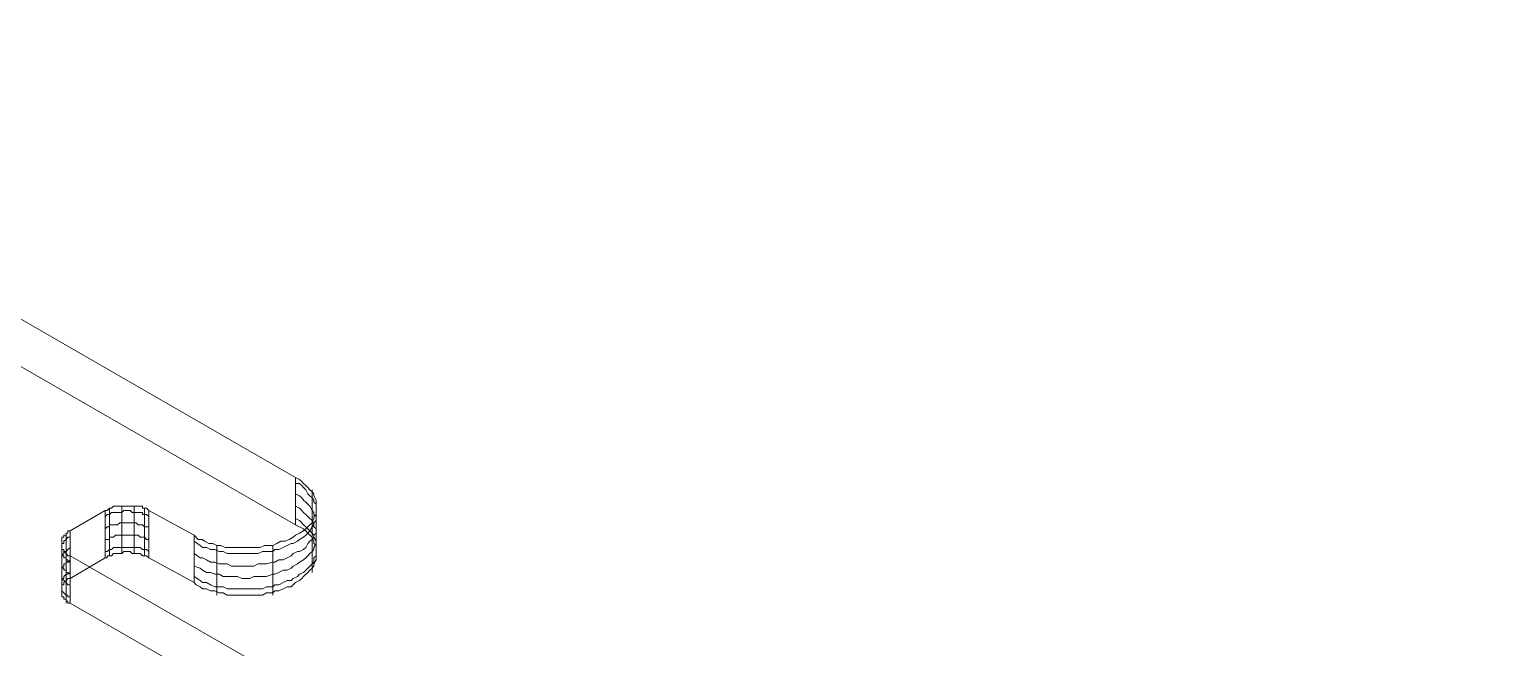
# Model space of a CAD drawing. Header units: millimetres. Extents: x 251 to 1800, y 172 to 1116.
# Drawn here: x 1460.7 to 1647.5, y 664.6 to 743.5 of the extents above; entities that cross this region are included whole.
import ezdxf

# ---------------------------------------------------------------- set-up
doc = ezdxf.new("R2010")
doc.units = ezdxf.units.MM

msp = doc.modelspace()

# ---------------------------------------------------------------- linework, layer by layer
at = {"color": 8, "lineweight": 0, "true_color": 0x808080}
for points in [[(1494.665434, 686.308423), (1395.395778, 743.50626)], [(1494.665434, 686.308423), (1395.395778, 743.50626)], [(1647.523622, 565.603355), (1465.901204, 670.24564), (1465.625685, 670.24564), (1465.625685, 670.521159), (1465.377717, 670.521159), (1465.377717, 670.769127), (1465.102198, 670.769127), (1465.102198, 671.044646), (1464.826678, 671.044646), (1464.826678, 671.292614), (1464.826678, 671.568133), (1464.826678, 671.816101), (1464.826678, 672.09162), (1464.826678, 672.339587), (1464.826678, 672.615107), (1465.102198, 672.615107), (1465.102198, 672.890626), (1465.377717, 673.138594), (1465.625685, 673.414113), (1465.901204, 673.414113), (1470.392171, 676.031548), (1470.640139, 676.031548), (1470.640139, 676.307067), (1470.915658, 676.307067), (1471.163626, 676.307067), (1471.439145, 676.582587), (1471.687112, 676.582587), (1471.962632, 676.582587), (1472.238151, 676.582587), (1472.486119, 676.582587), (1472.761638, 676.830554), (1473.009606, 676.830554), (1473.285125, 676.830554), (1473.560645, 676.830554), (1473.808612, 676.582587), (1474.084132, 676.582587), (1474.332099, 676.582587), (1474.607619, 676.582587), (1474.855586, 676.582587), (1475.131106, 676.307067), (1475.406625, 676.307067), (1475.654592, 676.307067), (1475.930112, 676.031548), (1481.743572, 672.890626), (1481.99154, 672.615107), (1482.515027, 672.339587), (1482.790546, 672.09162), (1483.314033, 672.09162), (1483.83752, 671.816101), (1484.361007, 671.816101), (1484.912046, 671.568133), (1485.435533, 671.568133), (1485.95902, 671.292614), (1486.482507, 671.292614), (1487.281513, 671.292614), (1487.805, 671.292614), (1488.328487, 671.292614), (1488.851974, 671.292614), (1489.375461, 671.292614), (1489.9265, 671.292614), (1490.449987, 671.292614), (1490.973474, 671.568133), (1491.77248, 671.568133), (1492.020447, 671.816101), (1492.543934, 671.816101), (1493.094973, 672.09162), (1493.61846, 672.339587), (1494.141947, 672.339587), (1494.665434, 672.890626), (1495.188921, 673.138594), (1495.464441, 673.414113), (1495.712408, 673.662081), (1495.987928, 673.9376), (1496.263447, 674.185568), (1496.511414, 674.461087), (1496.786934, 674.736607), (1497.034901, 674.984574), (1497.034901, 675.260094), (1497.310421, 675.783581), (1497.310421, 676.031548), (1497.310421, 676.307067), (1497.310421, 676.582587), (1497.310421, 677.106074), (1497.310421, 677.354041), (1497.310421, 677.629561), (1497.034901, 677.877528), (1497.034901, 678.153048), (1496.786934, 678.676535), (1496.511414, 678.952054), (1496.263447, 679.200022), (1495.987928, 679.475541), (1495.712408, 679.723509), (1495.188921, 679.999028), (1494.665434, 680.246996), (1395.395778, 737.444832)], [(1494.665434, 680.246996), (1395.395778, 737.444832)], [(1494.665434, 686.308423), (1495.188921, 686.060456), (1495.464441, 685.784936), (1495.712408, 685.536969), (1495.987928, 685.261449), (1496.263447, 685.013482), (1496.511414, 684.737962), (1496.786934, 684.462443), (1497.034901, 684.214476), (1497.034901, 683.938956), (1497.310421, 683.415469), (1497.310421, 683.167502), (1497.310421, 682.891982), (1497.310421, 682.644015), (1497.310421, 682.092976), (1497.310421, 681.845008), (1497.310421, 681.569489), (1497.034901, 681.321521), (1497.034901, 681.046002), (1496.786934, 680.522515), (1496.511414, 680.246996), (1496.263447, 679.999028), (1495.987928, 679.723509), (1495.712408, 679.475541), (1495.188921, 679.200022), (1494.665434, 678.952054), (1494.389915, 678.676535), (1493.866428, 678.401015), (1493.342941, 678.153048), (1492.819454, 678.153048), (1492.295967, 677.877528), (1491.77248, 677.629561), (1491.221441, 677.629561), (1490.697954, 677.629561), (1490.174467, 677.354041), (1489.65098, 677.354041), (1489.127493, 677.354041), (1488.604006, 677.354041), (1488.080519, 677.354041), (1487.529481, 677.354041), (1486.758026, 677.354041), (1486.206987, 677.354041), (1485.6835, 677.354041), (1485.160013, 677.629561), (1484.636526, 677.629561), (1484.113039, 677.877528), (1483.589552, 677.877528), (1483.038514, 678.153048), (1482.790546, 678.401015), (1482.267059, 678.401015), (1481.743572, 678.952054)], [(1494.665434, 686.308423), (1495.188921, 686.060456), (1495.464441, 685.784936), (1495.712408, 685.536969), (1495.987928, 685.261449), (1496.263447, 685.013482), (1496.511414, 684.737962), (1496.786934, 684.462443), (1497.034901, 684.214476), (1497.034901, 683.938956), (1497.310421, 683.415469), (1497.310421, 683.167502), (1497.310421, 682.891982), (1497.310421, 682.644015), (1497.310421, 682.092976), (1497.310421, 681.845008), (1497.310421, 681.569489), (1497.034901, 681.321521), (1497.034901, 681.046002), (1496.786934, 680.522515), (1496.511414, 680.246996), (1496.263447, 679.999028), (1495.987928, 679.723509), (1495.712408, 679.475541), (1495.188921, 679.200022), (1494.665434, 678.952054), (1494.389915, 678.676535), (1493.866428, 678.401015), (1493.342941, 678.153048), (1492.819454, 678.153048), (1492.295967, 677.877528), (1491.77248, 677.629561), (1491.221441, 677.629561), (1490.697954, 677.629561), (1490.174467, 677.354041), (1489.65098, 677.354041), (1489.127493, 677.354041), (1488.604006, 677.354041), (1488.080519, 677.354041), (1487.529481, 677.354041), (1486.758026, 677.354041), (1486.206987, 677.354041), (1485.6835, 677.354041), (1485.160013, 677.629561), (1484.636526, 677.629561), (1484.113039, 677.877528), (1483.589552, 677.877528), (1483.038514, 678.153048), (1482.790546, 678.401015), (1482.267059, 678.401015), (1481.743572, 678.952054)], [(1494.665434, 686.308423), (1494.665434, 680.246996)], [(1494.665434, 686.308423), (1494.665434, 680.246996)], [(1494.665434, 685.536969), (1495.188921, 685.536969), (1495.464441, 685.261449), (1495.712408, 685.013482), (1495.987928, 684.737962), (1496.263447, 684.214476), (1496.511414, 683.938956), (1496.786934, 683.690989), (1497.034901, 683.415469), (1497.034901, 683.167502), (1497.310421, 682.891982), (1497.310421, 682.368495), (1497.310421, 682.092976), (1497.310421, 681.845008), (1497.310421, 681.569489), (1497.310421, 681.046002), (1497.310421, 680.798034), (1497.034901, 680.522515), (1497.034901, 680.246996), (1496.786934, 679.999028), (1496.511414, 679.475541), (1496.263447, 679.200022), (1495.987928, 678.952054), (1495.712408, 678.676535), (1495.188921, 678.401015), (1494.940954, 678.153048), (1494.389915, 677.877528), (1494.141947, 677.877528), (1493.61846, 677.629561), (1493.094973, 677.354041), (1492.543934, 677.106074), (1492.020447, 677.106074), (1491.77248, 676.830554), (1490.973474, 676.830554), (1490.449987, 676.830554), (1489.9265, 676.582587), (1489.375461, 676.582587), (1488.851974, 676.582587), (1488.328487, 676.582587), (1487.805, 676.582587), (1487.281513, 676.582587), (1486.482507, 676.582587), (1485.95902, 676.582587), (1485.435533, 676.830554), (1484.912046, 676.830554), (1484.361007, 677.106074), (1483.83752, 677.106074), (1483.314033, 677.354041), (1482.790546, 677.354041), (1482.515027, 677.629561), (1481.743572, 678.153048), (1481.743572, 677.877528)], [(1494.665434, 684.214476), (1495.188921, 683.938956), (1495.464441, 683.690989), (1495.712408, 683.415469), (1495.987928, 683.167502), (1496.263447, 682.891982), (1496.511414, 682.644015), (1496.786934, 682.092976), (1497.034901, 681.845008), (1497.034901, 681.569489), (1497.310421, 681.321521), (1497.310421, 681.046002), (1497.310421, 680.522515), (1497.310421, 680.246996), (1497.310421, 679.999028), (1497.310421, 679.723509), (1497.310421, 679.200022), (1497.034901, 678.952054), (1497.034901, 678.676535), (1496.786934, 678.401015), (1496.511414, 678.153048), (1496.263447, 677.877528), (1495.987928, 677.354041), (1495.712408, 677.106074), (1495.188921, 676.830554), (1494.940954, 676.830554), (1494.389915, 676.582587), (1494.141947, 676.307067), (1493.61846, 676.031548), (1493.094973, 675.783581), (1492.543934, 675.783581), (1492.020447, 675.508061), (1491.77248, 675.508061), (1490.973474, 675.260094), (1490.449987, 675.260094), (1489.9265, 675.260094), (1489.375461, 674.984574), (1488.851974, 674.984574), (1488.328487, 674.984574), (1487.805, 674.984574), (1487.281513, 674.984574), (1486.482507, 674.984574), (1485.95902, 675.260094), (1485.435533, 675.260094), (1484.912046, 675.260094), (1484.361007, 675.508061), (1483.83752, 675.508061), (1483.314033, 675.783581), (1482.790546, 676.031548), (1482.515027, 676.031548), (1481.743572, 676.582587), (1481.743572, 676.307067)], [(1496.786934, 684.737962), (1496.786934, 678.676535), (1496.786934, 678.401015)], [(1465.901204, 679.475541), (1470.392171, 682.092976)], [(1465.901204, 679.475541), (1470.392171, 682.092976)], [(1475.930112, 682.092976), (1475.654592, 682.368495), (1475.406625, 682.368495), (1475.131106, 682.368495), (1475.131106, 682.644015), (1474.855586, 682.644015), (1474.607619, 682.644015), (1474.332099, 682.644015), (1474.084132, 682.644015), (1473.808612, 682.644015), (1473.560645, 682.644015), (1473.285125, 682.644015), (1473.009606, 682.644015), (1472.761638, 682.644015), (1472.486119, 682.644015), (1472.238151, 682.644015), (1471.962632, 682.644015), (1471.687112, 682.644015), (1471.439145, 682.644015), (1471.163626, 682.368495), (1470.915658, 682.368495), (1470.640139, 682.092976), (1470.392171, 682.092976)], [(1475.930112, 682.092976), (1475.654592, 682.368495), (1475.406625, 682.368495), (1475.131106, 682.368495), (1475.131106, 682.644015), (1474.855586, 682.644015), (1474.607619, 682.644015), (1474.332099, 682.644015), (1474.084132, 682.644015), (1473.808612, 682.644015), (1473.560645, 682.644015), (1473.285125, 682.644015), (1473.009606, 682.644015), (1472.761638, 682.644015), (1472.486119, 682.644015), (1472.238151, 682.644015), (1471.962632, 682.644015), (1471.687112, 682.644015), (1471.439145, 682.644015), (1471.163626, 682.368495), (1470.915658, 682.368495), (1470.640139, 682.092976), (1470.392171, 682.092976)], [(1470.392171, 676.031548), (1470.392171, 682.092976)], [(1475.930112, 681.321521), (1475.654592, 681.569489), (1475.406625, 681.569489), (1475.131106, 681.569489), (1475.131106, 681.845008), (1474.855586, 681.845008), (1474.607619, 681.845008), (1474.332099, 681.845008), (1474.084132, 681.845008), (1473.808612, 681.845008), (1473.560645, 682.092976), (1473.285125, 682.092976), (1473.009606, 682.092976), (1472.761638, 682.092976), (1472.486119, 681.845008), (1472.238151, 681.845008), (1471.962632, 681.845008), (1471.687112, 681.845008), (1471.439145, 681.845008), (1471.163626, 681.845008), (1470.915658, 681.569489), (1470.640139, 681.569489), (1470.392171, 681.321521), (1470.392171, 681.046002)], [(1470.392171, 676.031548), (1470.392171, 682.092976)], [(1470.915658, 676.307067), (1470.915658, 682.368495), (1470.915658, 682.092976)], [(1472.486119, 676.582587), (1472.486119, 682.644015), (1472.486119, 682.368495)], [(1474.084132, 676.582587), (1474.084132, 682.644015), (1474.084132, 682.368495)], [(1475.406625, 676.307067), (1475.406625, 682.368495), (1475.406625, 682.092976)], [(1475.930112, 682.092976), (1481.743572, 678.952054)], [(1475.930112, 682.092976), (1475.930112, 676.031548)], [(1475.930112, 682.092976), (1481.743572, 678.952054)], [(1475.930112, 682.092976), (1475.930112, 676.031548)], [(1494.665434, 682.644015), (1495.188921, 682.368495), (1495.464441, 682.092976), (1495.712408, 681.845008), (1495.987928, 681.569489), (1496.263447, 681.321521), (1496.511414, 681.046002), (1496.786934, 680.798034), (1497.034901, 680.246996), (1497.034901, 679.999028), (1497.310421, 679.723509), (1497.310421, 679.475541), (1497.310421, 679.200022), (1497.310421, 678.676535), (1497.310421, 678.401015), (1497.310421, 678.153048), (1497.310421, 677.877528), (1497.034901, 677.354041), (1497.034901, 677.106074), (1496.786934, 676.830554), (1496.511414, 676.582587), (1496.263447, 676.307067), (1495.987928, 676.031548), (1495.712408, 675.783581), (1495.188921, 675.508061), (1494.940954, 675.260094), (1494.389915, 674.984574), (1494.141947, 674.736607), (1493.61846, 674.461087), (1493.094973, 674.461087), (1492.543934, 674.185568), (1492.020447, 673.9376), (1491.77248, 673.9376), (1490.973474, 673.662081), (1490.449987, 673.662081), (1489.9265, 673.662081), (1489.375461, 673.662081), (1488.851974, 673.414113), (1488.328487, 673.414113), (1487.805, 673.414113), (1487.281513, 673.662081), (1486.482507, 673.662081), (1485.95902, 673.662081), (1485.435533, 673.662081), (1484.912046, 673.9376), (1484.361007, 673.9376), (1483.83752, 674.185568), (1483.314033, 674.185568), (1482.790546, 674.461087), (1482.515027, 674.736607), (1481.743572, 674.984574), (1481.743572, 674.736607)], [(1475.930112, 679.723509), (1475.930112, 679.999028), (1475.654592, 679.999028), (1475.406625, 679.999028), (1475.131106, 680.246996), (1474.855586, 680.246996), (1474.607619, 680.246996), (1474.332099, 680.522515), (1474.084132, 680.522515), (1473.808612, 680.522515), (1473.560645, 680.522515), (1473.285125, 680.522515), (1473.009606, 680.522515), (1472.761638, 680.522515), (1472.486119, 680.522515), (1472.238151, 680.522515), (1471.962632, 680.246996), (1471.687112, 680.246996), (1471.439145, 680.246996), (1471.163626, 680.246996), (1470.915658, 680.246996), (1470.915658, 679.999028), (1470.640139, 679.999028), (1470.392171, 679.723509), (1470.392171, 679.475541)], [(1494.665434, 681.046002), (1495.188921, 680.798034), (1495.464441, 680.522515), (1495.712408, 680.246996), (1495.987928, 679.999028), (1496.263447, 679.723509), (1496.511414, 679.475541), (1496.786934, 679.200022), (1497.034901, 678.952054), (1497.034901, 678.676535), (1497.310421, 678.153048), (1497.310421, 677.877528), (1497.310421, 677.629561), (1497.310421, 677.354041), (1497.310421, 676.830554), (1497.310421, 676.582587), (1497.310421, 676.307067), (1497.034901, 676.031548), (1497.034901, 675.508061), (1496.786934, 675.260094), (1496.511414, 674.984574), (1496.263447, 674.736607), (1495.987928, 674.461087), (1495.712408, 674.185568), (1495.188921, 673.9376), (1494.940954, 673.662081), (1494.389915, 673.414113), (1494.141947, 673.138594), (1493.61846, 673.138594), (1493.094973, 672.890626), (1492.543934, 672.615107), (1492.020447, 672.615107), (1491.77248, 672.339587), (1490.973474, 672.339587), (1490.449987, 672.09162), (1489.9265, 672.09162), (1489.375461, 672.09162), (1488.851974, 672.09162), (1488.328487, 672.09162), (1487.805, 672.09162), (1487.281513, 672.09162), (1486.482507, 672.09162), (1485.95902, 672.09162), (1485.435533, 672.339587), (1484.912046, 672.339587), (1484.361007, 672.339587), (1483.83752, 672.615107), (1483.314033, 672.890626), (1482.790546, 672.890626), (1482.515027, 673.138594), (1481.743572, 673.662081), (1481.743572, 673.414113)], [(1481.743572, 672.890626), (1481.99154, 672.615107), (1482.515027, 672.339587), (1482.790546, 672.09162), (1483.314033, 672.09162), (1483.83752, 671.816101), (1484.361007, 671.816101), (1484.912046, 671.568133), (1485.435533, 671.568133), (1485.95902, 671.292614), (1486.482507, 671.292614), (1487.281513, 671.292614), (1487.805, 671.292614), (1488.328487, 671.292614), (1488.851974, 671.292614), (1489.375461, 671.292614), (1489.9265, 671.292614), (1490.449987, 671.292614), (1490.973474, 671.568133), (1491.77248, 671.568133), (1492.020447, 671.816101), (1492.543934, 671.816101), (1493.094973, 672.09162), (1493.61846, 672.339587), (1494.141947, 672.339587), (1494.665434, 672.890626), (1495.188921, 673.138594), (1495.464441, 673.414113), (1495.712408, 673.662081), (1495.987928, 673.9376), (1496.263447, 674.185568), (1496.511414, 674.461087), (1496.786934, 674.736607), (1497.034901, 674.984574), (1497.034901, 675.260094), (1497.310421, 675.783581), (1497.310421, 676.031548), (1497.310421, 676.307067), (1497.310421, 676.582587), (1497.310421, 677.106074), (1497.310421, 677.354041), (1497.310421, 677.629561), (1497.034901, 677.877528), (1497.034901, 678.153048), (1496.786934, 678.676535), (1496.511414, 678.952054), (1496.263447, 679.200022), (1495.987928, 679.475541), (1495.712408, 679.723509), (1495.188921, 679.999028), (1494.665434, 680.246996)], [(1496.786934, 680.522515), (1496.786934, 674.461087), (1496.786934, 674.185568)], [(1465.901204, 679.475541), (1465.625685, 679.475541), (1465.625685, 679.200022), (1465.377717, 679.200022), (1465.377717, 678.952054), (1465.102198, 678.952054), (1465.102198, 678.676535), (1464.826678, 678.676535), (1464.826678, 678.401015), (1464.826678, 678.153048), (1464.826678, 677.877528), (1464.826678, 677.629561), (1464.826678, 677.354041), (1464.826678, 677.106074), (1465.102198, 677.106074), (1465.102198, 676.830554), (1465.377717, 676.582587), (1465.625685, 676.307067), (1465.901204, 676.307067)], [(1465.901204, 679.475541), (1465.625685, 679.475541), (1465.625685, 679.200022), (1465.377717, 679.200022), (1465.377717, 678.952054), (1465.102198, 678.952054), (1465.102198, 678.676535), (1464.826678, 678.676535), (1464.826678, 678.401015), (1464.826678, 678.153048), (1464.826678, 677.877528), (1464.826678, 677.629561), (1464.826678, 677.354041), (1464.826678, 677.106074), (1465.102198, 677.106074), (1465.102198, 676.830554), (1465.377717, 676.582587), (1465.625685, 676.307067), (1465.901204, 676.307067)], [(1465.901204, 675.508061), (1465.625685, 675.508061), (1465.625685, 675.783581), (1465.377717, 675.783581), (1465.377717, 676.031548), (1465.102198, 676.031548), (1465.102198, 676.307067), (1464.826678, 676.307067), (1464.826678, 676.582587), (1464.826678, 676.830554), (1464.826678, 677.106074), (1464.826678, 677.354041), (1464.826678, 677.629561), (1464.826678, 677.877528), (1465.102198, 677.877528), (1465.102198, 678.153048), (1465.377717, 678.401015), (1465.625685, 678.676535), (1465.901204, 678.676535), (1465.901204, 678.401015)], [(1464.826678, 678.401015), (1464.826678, 672.339587), (1464.826678, 672.09162)], [(1465.377717, 679.200022), (1465.377717, 673.138594), (1465.377717, 672.890626)], [(1465.901204, 679.475541), (1465.901204, 673.414113)], [(1465.901204, 679.475541), (1465.901204, 673.414113)], [(1475.930112, 678.401015), (1475.654592, 678.401015), (1475.406625, 678.676535), (1475.131106, 678.676535), (1474.855586, 678.676535), (1474.607619, 678.952054), (1474.332099, 678.952054), (1474.084132, 678.952054), (1473.808612, 678.952054), (1473.560645, 678.952054), (1473.285125, 678.952054), (1473.009606, 678.952054), (1472.761638, 678.952054), (1472.486119, 678.952054), (1472.238151, 678.952054), (1471.962632, 678.952054), (1471.687112, 678.952054), (1471.439145, 678.676535), (1471.163626, 678.676535), (1470.915658, 678.676535), (1470.915658, 678.401015), (1470.640139, 678.401015), (1470.392171, 678.401015), (1470.392171, 678.153048)], [(1481.743572, 672.890626), (1481.743572, 678.952054)], [(1481.743572, 672.890626), (1481.743572, 678.952054)], [(1464.826678, 677.354041), (1464.826678, 671.292614), (1464.826678, 671.044646)], [(1465.901204, 673.9376), (1465.625685, 674.185568), (1465.377717, 674.185568), (1465.377717, 674.461087), (1465.102198, 674.461087), (1465.102198, 674.736607), (1464.826678, 674.736607), (1464.826678, 674.984574), (1464.826678, 675.260094), (1464.826678, 675.508061), (1464.826678, 675.783581), (1464.826678, 676.031548), (1464.826678, 676.307067), (1465.102198, 676.582587), (1465.102198, 676.830554), (1465.377717, 676.830554), (1465.625685, 677.106074), (1465.901204, 677.354041), (1465.901204, 677.106074)], [(1465.377717, 676.582587), (1465.377717, 670.521159), (1465.377717, 670.24564)], [(1475.930112, 676.830554), (1475.654592, 677.106074), (1475.406625, 677.106074), (1475.131106, 677.106074), (1474.855586, 677.354041), (1474.607619, 677.354041), (1474.332099, 677.354041), (1474.084132, 677.354041), (1473.808612, 677.354041), (1473.560645, 677.354041), (1473.285125, 677.354041), (1473.009606, 677.354041), (1472.761638, 677.354041), (1472.486119, 677.354041), (1472.238151, 677.354041), (1471.962632, 677.354041), (1471.687112, 677.354041), (1471.439145, 677.354041), (1471.163626, 677.106074), (1470.915658, 677.106074), (1470.640139, 676.830554), (1470.392171, 676.830554), (1470.392171, 676.582587)], [(1470.392171, 676.031548), (1470.640139, 676.031548), (1470.640139, 676.307067), (1470.915658, 676.307067), (1471.163626, 676.307067), (1471.439145, 676.582587), (1471.687112, 676.582587), (1471.962632, 676.582587), (1472.238151, 676.582587), (1472.486119, 676.582587), (1472.761638, 676.830554), (1473.009606, 676.830554), (1473.285125, 676.830554), (1473.560645, 676.830554), (1473.808612, 676.582587), (1474.084132, 676.582587), (1474.332099, 676.582587), (1474.607619, 676.582587), (1474.855586, 676.582587), (1475.131106, 676.307067), (1475.406625, 676.307067), (1475.654592, 676.307067), (1475.930112, 676.031548)], [(1484.636526, 677.629561), (1484.636526, 671.568133), (1484.636526, 671.292614)], [(1491.77248, 677.629561), (1491.77248, 671.568133), (1491.77248, 671.292614)], [(1465.901204, 672.615107), (1465.625685, 672.615107), (1465.377717, 672.890626), (1465.102198, 673.138594), (1464.826678, 673.414113), (1464.826678, 673.662081), (1464.826678, 673.9376), (1464.826678, 674.185568), (1464.826678, 674.461087), (1464.826678, 674.736607), (1465.102198, 674.984574), (1465.102198, 675.260094), (1465.377717, 675.260094), (1465.377717, 675.508061), (1465.625685, 675.508061), (1465.901204, 675.783581), (1465.901204, 675.508061)], [(1647.523622, 571.664782), (1465.901204, 676.307067)], [(1647.523622, 571.664782), (1465.901204, 676.307067)], [(1465.901204, 670.24564), (1465.901204, 676.307067)], [(1465.901204, 670.24564), (1465.901204, 676.307067)], [(1465.901204, 673.414113), (1470.392171, 676.031548)], [(1475.930112, 676.031548), (1481.743572, 672.890626)], [(1465.901204, 671.044646), (1465.625685, 671.044646), (1465.625685, 671.292614), (1465.377717, 671.292614), (1465.102198, 671.568133), (1464.826678, 671.816101), (1464.826678, 672.09162), (1464.826678, 672.339587), (1464.826678, 672.615107), (1464.826678, 672.890626), (1464.826678, 673.138594), (1464.826678, 673.414113), (1465.102198, 673.414113), (1465.102198, 673.662081), (1465.377717, 673.9376), (1465.625685, 673.9376), (1465.901204, 674.185568), (1465.901204, 673.9376)], [(1465.901204, 670.24564), (1465.625685, 670.24564), (1465.625685, 670.521159), (1465.377717, 670.521159), (1465.377717, 670.769127), (1465.102198, 670.769127), (1465.102198, 671.044646), (1464.826678, 671.044646), (1464.826678, 671.292614), (1464.826678, 671.568133), (1464.826678, 671.816101), (1464.826678, 672.09162), (1464.826678, 672.339587), (1464.826678, 672.615107), (1465.102198, 672.615107), (1465.102198, 672.890626), (1465.377717, 673.138594), (1465.625685, 673.414113), (1465.901204, 673.414113)], [(1647.523622, 565.603355), (1465.901204, 670.24564)]]:
    msp.add_lwpolyline(points, dxfattribs=at)

doc.saveas('drawing.dxf')
